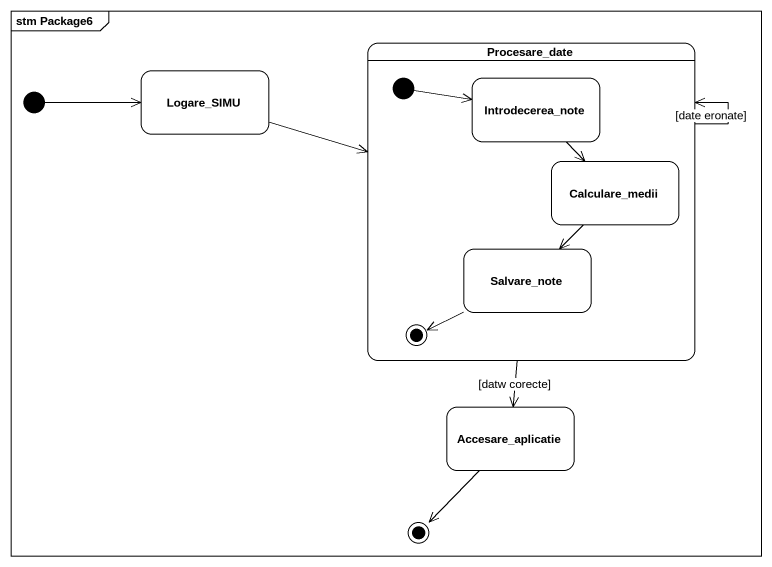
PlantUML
@startuml
mainframe stm Package6
hide empty description
state Procesare_date {
  state Introdecerea_note
  state Calculare_medii
  state Salvare_note
  [*] -right-> Introdecerea_note
  Salvare_note -left-> [*]
}
state Logare_SIMU
state Accesare_aplicatie
[*] -right-> Logare_SIMU
Procesare_date --> Procesare_date : [date eronate]
Procesare_date --> Accesare_aplicatie : [datw corecte]
Logare_SIMU -right-> Procesare_date
Introdecerea_note --> Calculare_medii
Calculare_medii --> Salvare_note
Accesare_aplicatie --> [*]
@enduml
